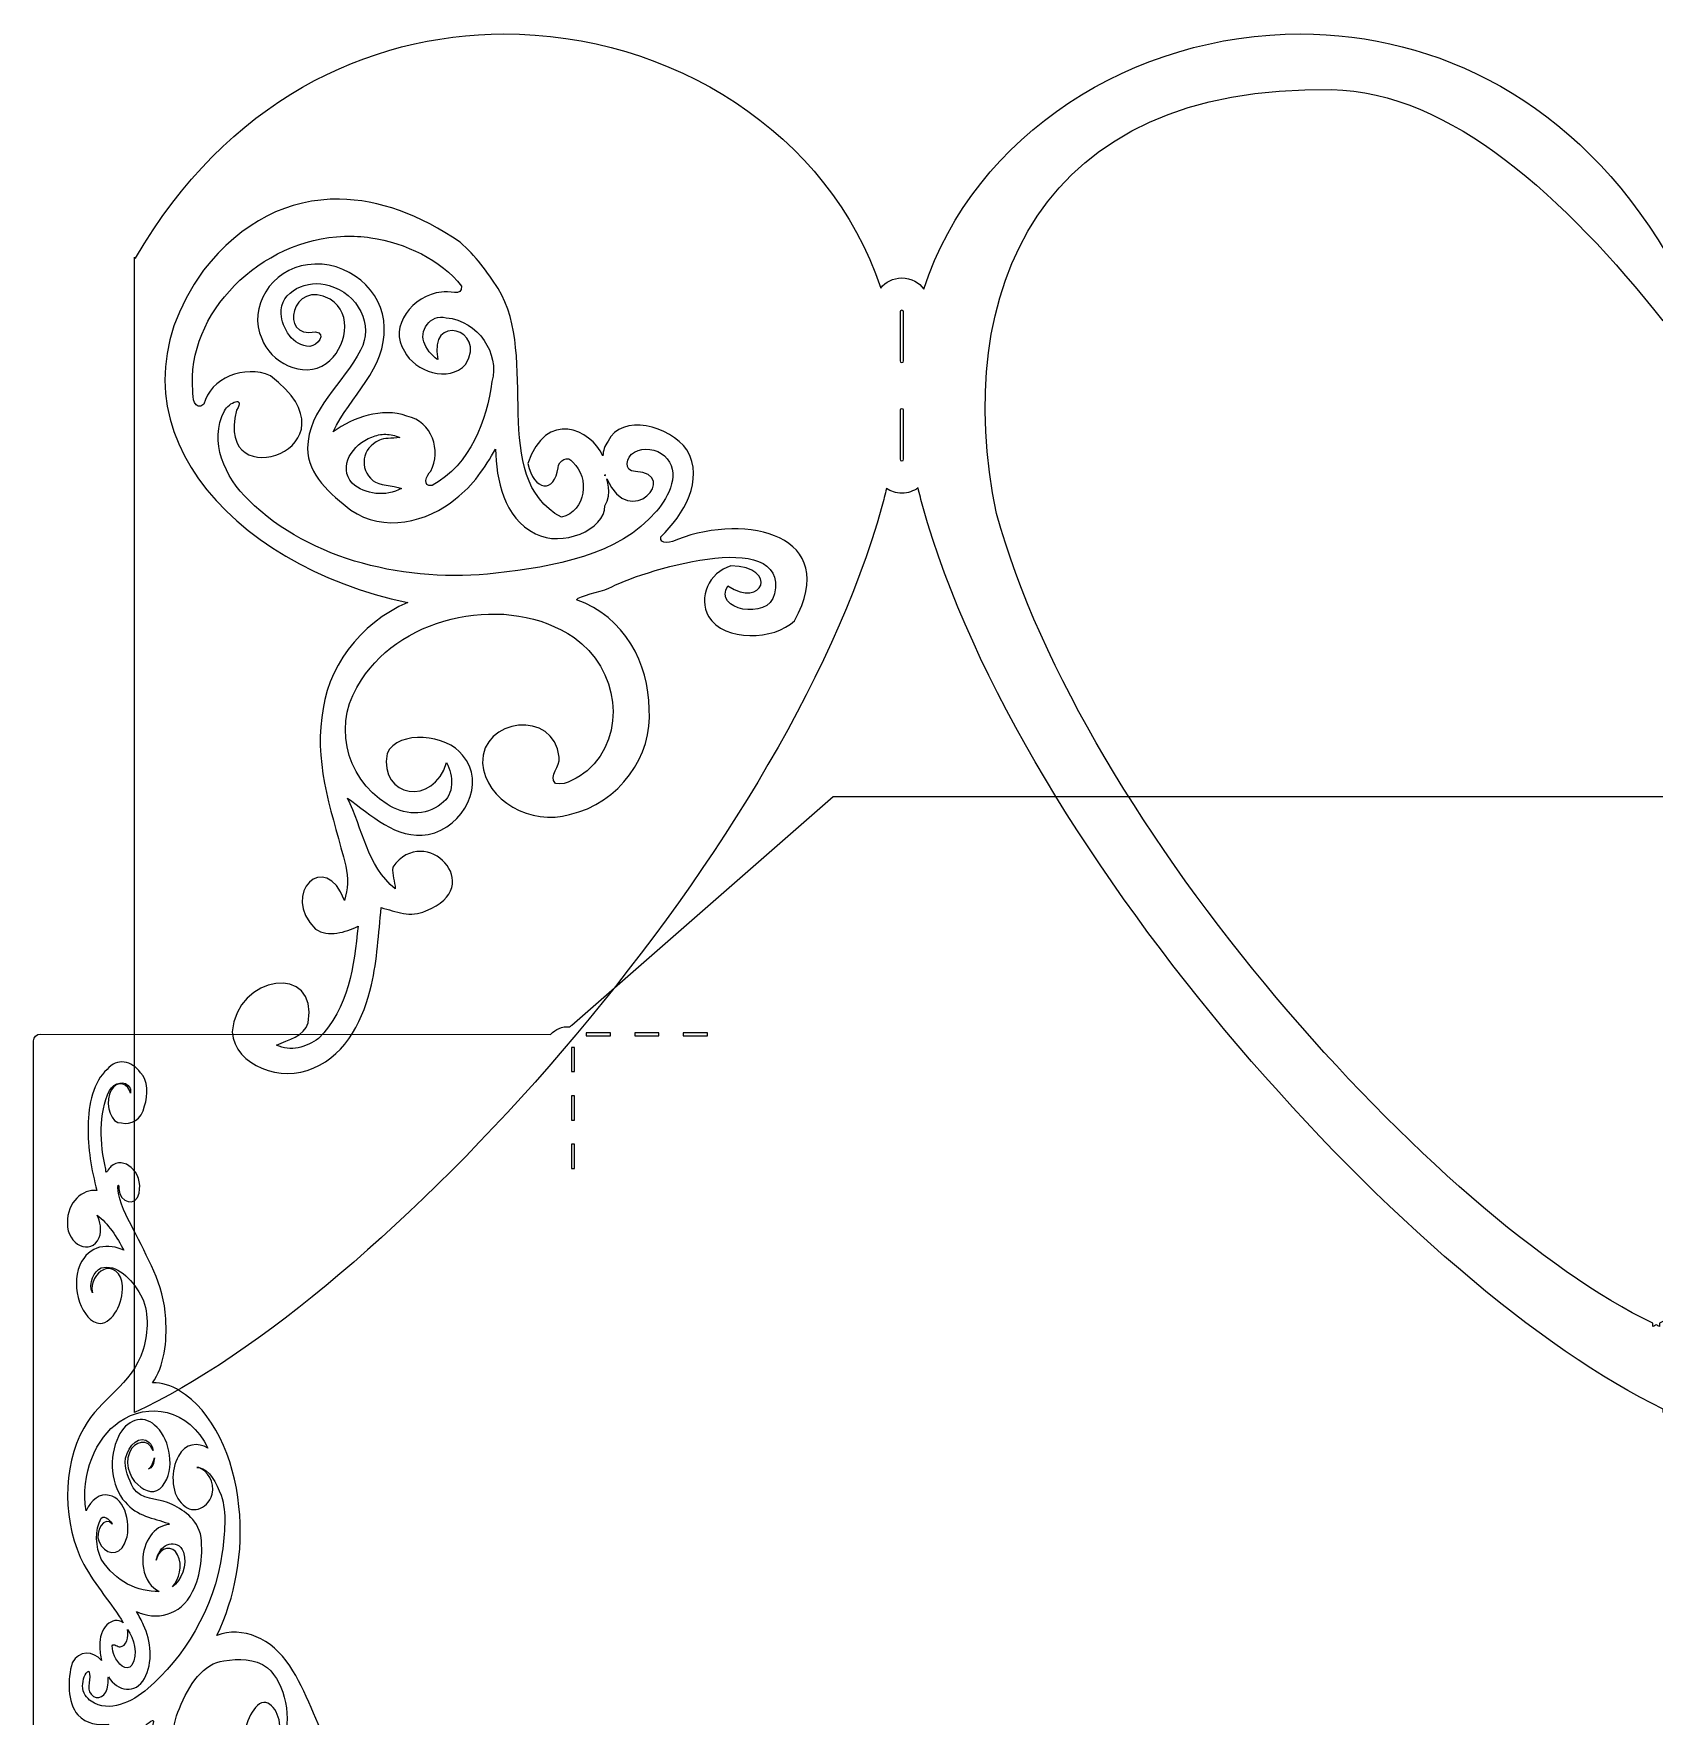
# Model space of a CAD drawing. Header units: centimetres. Extents: x -13.8 to 13.8, y -12 to 12.
# Drawn here: x -13.76 to 0, y -2.27 to 12.02 of the extents above; entities that cross this region are included whole.
import ezdxf

# ---------------------------------------------------------------- set-up
doc = ezdxf.new("R2010")
doc.units = ezdxf.units.CM
doc.header["$MEASUREMENT"] = 0
doc.layers.add('Layer 1', color=7, linetype='Continuous')

msp = doc.modelspace()

# ---------------------------------------------------------------- linework, layer by layer
at = {"layer": 'Layer 1', "color": 16, "lineweight": 13}
for points, knots in [([(-9.76997, 12.01751), (-10.92865, 12.01561), (-12.12924, 11.44719), (-12.89951, 10.11233), (-12.89951, 10.11233), (-12.90267, 10.11545), (-12.90584, 10.11863), (-12.90902, 10.12176), (-12.90902, 10.12176), (-12.90902, 10.12176), (-12.90902, 0.30866), (-12.90902, 0.30866), (-12.90902, 0.30866), (-10.84565, 1.25169), (-7.39771, 4.9915), (-6.56041, 8.0048), (-6.56041, 8.0048), (-6.54607, 8.05552), (-6.53356, 8.10628), (-6.52159, 8.15637), (-6.52159, 8.15637), (-6.48541, 8.13193), (-6.43986, 8.11721), (-6.39086, 8.11721), (-6.39086, 8.11721), (-6.33803, 8.11721), (-6.29048, 8.13418), (-6.253, 8.16217), (-6.253, 8.16217), (-6.24065, 8.11015), (-6.22749, 8.05749), (-6.21259, 8.0048), (-6.21259, 8.0048), (-5.38363, 5.0215), (-1.99552, 1.32683), (0.07422, 0.33838), (0.07422, 0.33838), (0.07422, 0.33838), (0.07422, 0.30865), (0.07422, 0.30865), (0.07422, 0.30865), (0.08433, 0.31328), (0.09494, 0.3184), (0.10512, 0.32315), (0.10512, 0.32315), (0.11551, 0.3183), (0.12649, 0.31336), (0.13681, 0.30865), (0.13681, 0.30865), (0.13681, 0.30865), (0.13681, 0.33838), (0.13681, 0.33838), (0.13681, 0.33838), (2.20655, 1.32682), (5.59466, 5.0215), (6.42362, 8.0048), (6.42362, 8.0048), (6.43886, 8.05872), (6.45225, 8.11259), (6.46482, 8.1658), (6.46482, 8.1658), (6.50293, 8.13559), (6.55311, 8.11721), (6.60823, 8.11721), (6.60823, 8.11721), (6.66064, 8.11721), (6.70794, 8.13385), (6.74529, 8.16145), (6.74529, 8.16145), (6.75759, 8.10971), (6.77009, 8.05722), (6.7849, 8.0048), (6.7849, 8.0048), (7.6222, 4.99149), (11.07093, 1.25168), (13.1343, 0.30865), (13.1343, 0.30865), (13.1343, 0.30865), (13.1343, 10.12175), (13.1343, 10.12175), (13.1343, 10.12175), (13.13113, 10.11863), (13.12794, 10.11544), (13.12479, 10.11232), (13.12479, 10.11232), (12.35452, 11.44718), (11.15393, 12.0156), (9.99525, 12.0175), (9.99525, 12.0175), (8.57896, 12.01982), (7.22497, 11.17594), (6.79282, 9.85124), (6.79282, 9.85124), (6.75495, 9.90709), (6.68676, 9.94479), (6.60822, 9.94479), (6.60822, 9.94479), (6.52626, 9.94479), (6.45556, 9.90392), (6.41886, 9.84398), (6.41886, 9.84398), (5.98931, 11.1729), (4.63216, 12.01982), (3.21326, 12.0175), (3.21326, 12.0175), (2.06505, 12.01562), (0.87608, 11.45695), (0.10511, 10.14785), (0.10511, 10.14785), (-0.66587, 11.45673), (-1.85412, 12.01562), (-3.00225, 12.0175), (-3.00225, 12.0175), (-4.41902, 12.01982), (-5.77301, 11.17527), (-6.20468, 9.84979), (-6.20468, 9.84979), (-6.2423, 9.90659), (-6.31152, 9.94479), (-6.39087, 9.94479), (-6.39087, 9.94479), (-6.46575, 9.94479), (-6.53193, 9.91075), (-6.57072, 9.85921), (-6.57072, 9.85921), (-7.00577, 11.17921), (-8.35661, 12.01981), (-9.76998, 12.0175), (-9.76998, 12.0175), (-9.76998, 12.0175), (-9.76997, 12.01751), (-9.76997, 12.01751)], [0, 0, 0, 0, 0.02941176, 0.02941176, 0.02941176, 0.02941176, 0.05882353, 0.05882353, 0.05882353, 0.05882353, 0.08823529, 0.08823529, 0.08823529, 0.08823529, 0.11764706, 0.11764706, 0.11764706, 0.11764706, 0.14705882, 0.14705882, 0.14705882, 0.14705882, 0.17647059, 0.17647059, 0.17647059, 0.17647059, 0.20588235, 0.20588235, 0.20588235, 0.20588235, 0.23529412, 0.23529412, 0.23529412, 0.23529412, 0.26470588, 0.26470588, 0.26470588, 0.26470588, 0.29411765, 0.29411765, 0.29411765, 0.29411765, 0.32352941, 0.32352941, 0.32352941, 0.32352941, 0.35294118, 0.35294118, 0.35294118, 0.35294118, 0.38235294, 0.38235294, 0.38235294, 0.38235294, 0.41176471, 0.41176471, 0.41176471, 0.41176471, 0.44117647, 0.44117647, 0.44117647, 0.44117647, 0.47058824, 0.47058824, 0.47058824, 0.47058824, 0.5, 0.5, 0.5, 0.5, 0.52941176, 0.52941176, 0.52941176, 0.52941176, 0.55882353, 0.55882353, 0.55882353, 0.55882353, 0.58823529, 0.58823529, 0.58823529, 0.58823529, 0.61764706, 0.61764706, 0.61764706, 0.61764706, 0.64705882, 0.64705882, 0.64705882, 0.64705882, 0.67647059, 0.67647059, 0.67647059, 0.67647059, 0.70588235, 0.70588235, 0.70588235, 0.70588235, 0.73529412, 0.73529412, 0.73529412, 0.73529412, 0.76470588, 0.76470588, 0.76470588, 0.76470588, 0.79411765, 0.79411765, 0.79411765, 0.79411765, 0.82352941, 0.82352941, 0.82352941, 0.82352941, 0.85294118, 0.85294118, 0.85294118, 0.85294118, 0.88235294, 0.88235294, 0.88235294, 0.88235294, 0.91176471, 0.91176471, 0.91176471, 0.91176471, 0.94117647, 0.94117647, 0.94117647, 0.94117647, 1, 1, 1, 1]), ([(-11.16678, 10.61418), (-10.83352, 10.60966), (-10.48447, 10.48404), (-10.14314, 10.24794), (-10.14314, 10.24794), (-10.01051, 10.13502), (-9.9114, 9.99671), (-9.82068, 9.85559), (-9.82068, 9.85559), (-9.45714, 9.27185), (-9.90643, 8.24819), (-9.28192, 7.91197), (-9.28192, 7.91197), (-9.06976, 7.96857), (-9.04173, 8.24758), (-9.18447, 8.37902), (-9.18447, 8.37902), (-9.22426, 8.44456), (-9.30642, 8.39136), (-9.31124, 8.33333), (-9.31124, 8.33333), (-9.33776, 8.11725), (-9.51749, 8.12857), (-9.56715, 8.36959), (-9.56715, 8.36959), (-9.41274, 8.82903), (-9.03191, 8.66191), (-8.93015, 8.43486), (-8.93015, 8.43486), (-8.9278, 8.47538), (-8.91635, 8.51804), (-8.88657, 8.55742), (-8.88657, 8.55742), (-8.77596, 8.7976), (-8.35642, 8.68899), (-8.21709, 8.48417), (-8.21709, 8.48417), (-8.06548, 8.22864), (-8.24386, 7.936), (-8.43735, 7.74516), (-8.43735, 7.74516), (-8.45608, 7.67535), (-8.33972, 7.69612), (-8.29553, 7.72485), (-8.29553, 7.72485), (-7.70807, 7.947), (-6.90289, 7.76416), (-7.30279, 7.03225), (-7.30279, 7.03225), (-7.47432, 6.86706), (-7.89999, 6.85194), (-8.03249, 7.07069), (-8.03249, 7.07069), (-8.12151, 7.22981), (-8.03065, 7.44217), (-7.84393, 7.4993), (-7.84393, 7.4993), (-7.42676, 7.49273), (-7.57432, 7.12606), (-7.8677, 7.33032), (-7.8677, 7.33032), (-8.00734, 7.12913), (-7.52094, 7.02866), (-7.47156, 7.26142), (-7.47156, 7.26142), (-7.35011, 7.85212), (-8.6454, 7.44416), (-8.87867, 7.30929), (-8.87867, 7.30929), (-8.96116, 7.27566), (-9.12813, 7.24665), (-9.15518, 7.21066), (-9.15518, 7.21066), (-8.74593, 7.07304), (-8.53693, 6.66445), (-8.53799, 6.28527), (-8.53799, 6.28527), (-8.50097, 5.89134), (-8.79179, 5.48152), (-9.21302, 5.38816), (-9.21302, 5.38816), (-9.53692, 5.28789), (-9.92708, 5.50784), (-9.95302, 5.82402), (-9.95302, 5.82402), (-9.96354, 6.20775), (-9.33979, 6.28339), (-9.30176, 5.87406), (-9.30176, 5.87406), (-9.28709, 5.79642), (-9.39759, 5.71628), (-9.33266, 5.65069), (-9.33266, 5.65069), (-9.23441, 5.63218), (-9.13925, 5.70639), (-9.06407, 5.75875), (-9.06407, 5.75875), (-8.71479, 6.06224), (-8.80146, 6.63203), (-9.1742, 6.89011), (-9.1742, 6.89011), (-9.73578, 7.27294), (-10.63141, 7.08446), (-10.97903, 6.5304), (-10.97903, 6.5304), (-11.22353, 6.20019), (-11.13488, 5.69735), (-10.76115, 5.47664), (-10.76115, 5.47664), (-10.62899, 5.38284), (-10.43306, 5.3701), (-10.304, 5.47809), (-10.304, 5.47809), (-10.18332, 5.56099), (-10.20281, 5.71616), (-10.25726, 5.82838), (-10.25726, 5.82838), (-10.36668, 5.4566), (-10.8305, 5.52428), (-10.76274, 5.9067), (-10.76274, 5.9067), (-10.67014, 6.1119), (-10.25002, 6.06469), (-10.12257, 5.89292), (-10.12257, 5.89292), (-9.91394, 5.6546), (-10.11112, 5.28024), (-10.41413, 5.21773), (-10.41413, 5.21773), (-10.68714, 5.17062), (-10.90232, 5.3884), (-11.09946, 5.52668), (-11.09946, 5.52668), (-10.96951, 5.26658), (-10.93571, 4.95548), (-10.69302, 4.75576), (-10.69302, 4.75576), (-10.69644, 4.81737), (-10.72298, 4.8775), (-10.7152, 4.93924), (-10.7152, 4.93924), (-10.44127, 5.32996), (-9.89854, 4.77329), (-10.43473, 4.56865), (-10.43473, 4.56865), (-10.5599, 4.5087), (-10.69046, 4.5635), (-10.81265, 4.59693), (-10.81265, 4.59693), (-10.83581, 4.37571), (-10.84669, 4.15582), (-10.89505, 3.93987), (-10.89505, 3.93987), (-10.96036, 3.66606), (-11.09455, 3.35622), (-11.39102, 3.23204), (-11.39102, 3.23204), (-11.65625, 3.1129), (-12.0555, 3.24919), (-12.07873, 3.54171), (-12.07873, 3.54171), (-12.04469, 4.0225), (-11.34034, 4.12929), (-11.43301, 3.61931), (-11.43301, 3.61931), (-11.46751, 3.50381), (-11.60072, 3.47418), (-11.70318, 3.4293), (-11.70318, 3.4293), (-11.58516, 3.36871), (-11.44455, 3.41261), (-11.34665, 3.48442), (-11.34665, 3.48442), (-11.08811, 3.74068), (-11.04155, 4.10604), (-11.00993, 4.43882), (-11.00993, 4.43882), (-11.1172, 4.38613), (-11.26066, 4.34423), (-11.36963, 4.41344), (-11.36963, 4.41344), (-11.67978, 4.7171), (-11.28287, 5.09413), (-11.1256, 4.65712), (-11.1256, 4.65712), (-11.09696, 4.75329), (-11.09099, 4.85225), (-11.11372, 4.95011), (-11.11372, 4.95011), (-11.21762, 5.3626), (-11.37922, 5.78146), (-11.31655, 6.21201), (-11.31655, 6.21201), (-11.28072, 6.62638), (-10.99874, 7.01073), (-10.58685, 7.1889), (-10.58685, 7.1889), (-12.09338, 7.4967), (-13.23996, 8.73908), (-12.32193, 10.01079), (-12.32193, 10.01079), (-11.99769, 10.42576), (-11.59525, 10.61999), (-11.16678, 10.61418)], [0, 0, 0, 0, 0.01923077, 0.01923077, 0.01923077, 0.01923077, 0.03846154, 0.03846154, 0.03846154, 0.03846154, 0.05769231, 0.05769231, 0.05769231, 0.05769231, 0.07692308, 0.07692308, 0.07692308, 0.07692308, 0.09615385, 0.09615385, 0.09615385, 0.09615385, 0.11538462, 0.11538462, 0.11538462, 0.11538462, 0.13461538, 0.13461538, 0.13461538, 0.13461538, 0.15384615, 0.15384615, 0.15384615, 0.15384615, 0.17307692, 0.17307692, 0.17307692, 0.17307692, 0.19230769, 0.19230769, 0.19230769, 0.19230769, 0.21153846, 0.21153846, 0.21153846, 0.21153846, 0.23076923, 0.23076923, 0.23076923, 0.23076923, 0.25, 0.25, 0.25, 0.25, 0.26923077, 0.26923077, 0.26923077, 0.26923077, 0.28846154, 0.28846154, 0.28846154, 0.28846154, 0.30769231, 0.30769231, 0.30769231, 0.30769231, 0.32692308, 0.32692308, 0.32692308, 0.32692308, 0.34615385, 0.34615385, 0.34615385, 0.34615385, 0.36538462, 0.36538462, 0.36538462, 0.36538462, 0.38461538, 0.38461538, 0.38461538, 0.38461538, 0.40384615, 0.40384615, 0.40384615, 0.40384615, 0.42307692, 0.42307692, 0.42307692, 0.42307692, 0.44230769, 0.44230769, 0.44230769, 0.44230769, 0.46153846, 0.46153846, 0.46153846, 0.46153846, 0.48076923, 0.48076923, 0.48076923, 0.48076923, 0.5, 0.5, 0.5, 0.5, 0.51923077, 0.51923077, 0.51923077, 0.51923077, 0.53846154, 0.53846154, 0.53846154, 0.53846154, 0.55769231, 0.55769231, 0.55769231, 0.55769231, 0.57692308, 0.57692308, 0.57692308, 0.57692308, 0.59615385, 0.59615385, 0.59615385, 0.59615385, 0.61538462, 0.61538462, 0.61538462, 0.61538462, 0.63461538, 0.63461538, 0.63461538, 0.63461538, 0.65384615, 0.65384615, 0.65384615, 0.65384615, 0.67307692, 0.67307692, 0.67307692, 0.67307692, 0.69230769, 0.69230769, 0.69230769, 0.69230769, 0.71153846, 0.71153846, 0.71153846, 0.71153846, 0.73076923, 0.73076923, 0.73076923, 0.73076923, 0.75, 0.75, 0.75, 0.75, 0.76923077, 0.76923077, 0.76923077, 0.76923077, 0.78846154, 0.78846154, 0.78846154, 0.78846154, 0.80769231, 0.80769231, 0.80769231, 0.80769231, 0.82692308, 0.82692308, 0.82692308, 0.82692308, 0.84615385, 0.84615385, 0.84615385, 0.84615385, 0.86538462, 0.86538462, 0.86538462, 0.86538462, 0.88461538, 0.88461538, 0.88461538, 0.88461538, 0.90384615, 0.90384615, 0.90384615, 0.90384615, 0.92307692, 0.92307692, 0.92307692, 0.92307692, 0.94230769, 0.94230769, 0.94230769, 0.94230769, 0.96153846, 0.96153846, 0.96153846, 0.96153846, 1, 1, 1, 1]), ([(-11.12479, 10.29943), (-11.83658, 10.27664), (-12.47333, 9.6436), (-12.41226, 8.98386), (-12.41226, 8.98386), (-12.4179, 8.93453), (-12.39796, 8.81026), (-12.31877, 8.87217), (-12.31877, 8.87217), (-12.26847, 9.09033), (-11.97093, 9.21374), (-11.75387, 9.11367), (-11.75387, 9.11367), (-10.94406, 8.50208), (-12.24486, 8.0629), (-12.04068, 8.82213), (-12.04068, 8.82213), (-11.96539, 8.94763), (-12.10876, 8.88848), (-12.14289, 8.8156), (-12.14289, 8.8156), (-12.28255, 8.55849), (-12.13874, 8.25211), (-11.93848, 8.05701), (-11.93848, 8.05701), (-11.40943, 7.53634), (-10.58928, 7.35572), (-9.83891, 7.43621), (-9.83891, 7.43621), (-9.35049, 7.49399), (-8.79923, 7.58462), (-8.47538, 7.96273), (-8.47538, 7.96273), (-8.3689, 8.08995), (-8.2613, 8.29829), (-8.40724, 8.43486), (-8.40724, 8.43486), (-8.47407, 8.49087), (-8.58347, 8.51355), (-8.66157, 8.46387), (-8.66157, 8.46387), (-8.73319, 8.43096), (-8.76153, 8.29842), (-8.65285, 8.30069), (-8.65285, 8.30069), (-8.26945, 8.28473), (-8.69821, 7.78355), (-8.89767, 8.23905), (-8.89767, 8.23905), (-8.9034, 8.25617), (-8.84451, 8.11043), (-8.91352, 8.00988), (-8.91352, 8.00988), (-8.91018, 7.80411), (-9.282, 7.65479), (-9.5014, 7.77273), (-9.5014, 7.77273), (-9.7783, 7.90986), (-9.83193, 8.22965), (-9.84288, 8.49143), (-9.84288, 8.49143), (-9.93177, 8.33543), (-10.0314, 8.18202), (-10.18119, 8.06862), (-10.18119, 8.06862), (-10.41677, 7.87167), (-10.79844, 7.77858), (-11.07014, 7.97361), (-11.07014, 7.97361), (-11.24335, 8.10618), (-11.43812, 8.276), (-11.43855, 8.49795), (-11.43855, 8.49795), (-11.43432, 8.82705), (-11.13312, 9.05254), (-10.98853, 9.33197), (-10.98853, 9.33197), (-10.87299, 9.54112), (-11.00946, 9.81577), (-11.25553, 9.87952), (-11.25553, 9.87952), (-11.43153, 9.94136), (-11.67904, 9.82931), (-11.66197, 9.64092), (-11.66197, 9.64092), (-11.65693, 9.52112), (-11.56406, 9.36333), (-11.41953, 9.36316), (-11.41953, 9.36316), (-11.35528, 9.37169), (-11.27099, 9.47121), (-11.37199, 9.48862), (-11.37199, 9.48862), (-11.69138, 9.41765), (-11.56938, 9.94607), (-11.24681, 9.76566), (-11.24681, 9.76566), (-11.04593, 9.64049), (-11.11037, 9.34354), (-11.27929, 9.21811), (-11.27929, 9.21811), (-11.47667, 9.07879), (-11.7605, 9.23427), (-11.82597, 9.42988), (-11.82597, 9.42988), (-11.95162, 9.69126), (-11.74452, 10.02116), (-11.43775, 10.05648), (-11.43775, 10.05648), (-11.10586, 10.10791), (-10.78234, 9.83079), (-10.78887, 9.52706), (-10.78887, 9.52706), (-10.7677, 9.18034), (-11.07927, 8.93545), (-11.21988, 8.63865), (-11.21988, 8.63865), (-11.045, 8.76235), (-10.81254, 8.84623), (-10.59397, 8.77209), (-10.59397, 8.77209), (-10.37993, 8.72532), (-10.29918, 8.4759), (-10.39273, 8.30504), (-10.39273, 8.30504), (-10.42706, 8.26852), (-10.46901, 8.17072), (-10.37926, 8.18103), (-10.37926, 8.18103), (-10.05351, 8.36476), (-9.91595, 8.73294), (-9.8722, 9.06581), (-9.8722, 9.06581), (-9.80731, 9.30044), (-9.98703, 9.5818), (-10.26042, 9.60683), (-10.26042, 9.60683), (-10.40004, 9.64406), (-10.49575, 9.49005), (-10.44344, 9.38201), (-10.44344, 9.38201), (-10.4258, 9.33081), (-10.34811, 9.25298), (-10.33173, 9.25219), (-10.33173, 9.25219), (-10.41853, 9.64848), (-9.90924, 9.51159), (-10.09484, 9.2123), (-10.09484, 9.2123), (-10.23909, 9.04617), (-10.53024, 9.15272), (-10.61537, 9.32181), (-10.61537, 9.32181), (-10.75509, 9.53451), (-10.54573, 9.79779), (-10.30004, 9.82512), (-10.30004, 9.82512), (-10.24578, 9.84146), (-10.12082, 9.78108), (-10.13049, 9.87444), (-10.13049, 9.87444), (-10.30636, 10.10455), (-10.60606, 10.23932), (-10.90218, 10.28637), (-10.90218, 10.28637), (-10.97673, 10.29772), (-11.05118, 10.30178), (-11.12481, 10.29942), (-11.12481, 10.29942), (-11.12481, 10.29942), (-11.12479, 10.29943), (-11.12479, 10.29943)], [0, 0, 0, 0, 0.02272727, 0.02272727, 0.02272727, 0.02272727, 0.04545455, 0.04545455, 0.04545455, 0.04545455, 0.06818182, 0.06818182, 0.06818182, 0.06818182, 0.09090909, 0.09090909, 0.09090909, 0.09090909, 0.11363636, 0.11363636, 0.11363636, 0.11363636, 0.13636364, 0.13636364, 0.13636364, 0.13636364, 0.15909091, 0.15909091, 0.15909091, 0.15909091, 0.18181818, 0.18181818, 0.18181818, 0.18181818, 0.20454545, 0.20454545, 0.20454545, 0.20454545, 0.22727273, 0.22727273, 0.22727273, 0.22727273, 0.25, 0.25, 0.25, 0.25, 0.27272727, 0.27272727, 0.27272727, 0.27272727, 0.29545455, 0.29545455, 0.29545455, 0.29545455, 0.31818182, 0.31818182, 0.31818182, 0.31818182, 0.34090909, 0.34090909, 0.34090909, 0.34090909, 0.36363636, 0.36363636, 0.36363636, 0.36363636, 0.38636364, 0.38636364, 0.38636364, 0.38636364, 0.40909091, 0.40909091, 0.40909091, 0.40909091, 0.43181818, 0.43181818, 0.43181818, 0.43181818, 0.45454545, 0.45454545, 0.45454545, 0.45454545, 0.47727273, 0.47727273, 0.47727273, 0.47727273, 0.5, 0.5, 0.5, 0.5, 0.52272727, 0.52272727, 0.52272727, 0.52272727, 0.54545455, 0.54545455, 0.54545455, 0.54545455, 0.56818182, 0.56818182, 0.56818182, 0.56818182, 0.59090909, 0.59090909, 0.59090909, 0.59090909, 0.61363636, 0.61363636, 0.61363636, 0.61363636, 0.63636364, 0.63636364, 0.63636364, 0.63636364, 0.65909091, 0.65909091, 0.65909091, 0.65909091, 0.68181818, 0.68181818, 0.68181818, 0.68181818, 0.70454545, 0.70454545, 0.70454545, 0.70454545, 0.72727273, 0.72727273, 0.72727273, 0.72727273, 0.75, 0.75, 0.75, 0.75, 0.77272727, 0.77272727, 0.77272727, 0.77272727, 0.79545455, 0.79545455, 0.79545455, 0.79545455, 0.81818182, 0.81818182, 0.81818182, 0.81818182, 0.84090909, 0.84090909, 0.84090909, 0.84090909, 0.86363636, 0.86363636, 0.86363636, 0.86363636, 0.88636364, 0.88636364, 0.88636364, 0.88636364, 0.90909091, 0.90909091, 0.90909091, 0.90909091, 0.93181818, 0.93181818, 0.93181818, 0.93181818, 0.95454545, 0.95454545, 0.95454545, 0.95454545, 1, 1, 1, 1]), ([(-6.39086, 9.66993), (-6.3823, 9.66993), (-6.37581, 9.66382), (-6.37581, 9.65615), (-6.37581, 9.65615), (-6.37581, 9.65615), (-6.37581, 9.24059), (-6.37581, 9.24059), (-6.37581, 9.24059), (-6.37581, 9.23292), (-6.38231, 9.22681), (-6.39086, 9.22681), (-6.39086, 9.22681), (-6.39942, 9.22681), (-6.40671, 9.23292), (-6.40671, 9.24059), (-6.40671, 9.24059), (-6.40671, 9.24059), (-6.40671, 9.65615), (-6.40671, 9.65615), (-6.40671, 9.65615), (-6.40671, 9.66382), (-6.39942, 9.66993), (-6.39086, 9.66993)], [0, 0, 0, 0, 0.14285714, 0.14285714, 0.14285714, 0.14285714, 0.28571429, 0.28571429, 0.28571429, 0.28571429, 0.42857143, 0.42857143, 0.42857143, 0.42857143, 0.57142857, 0.57142857, 0.57142857, 0.57142857, 0.71428571, 0.71428571, 0.71428571, 0.71428571, 1, 1, 1, 1]), ([(-6.39086, 8.83447), (-6.3823, 8.83447), (-6.37581, 8.82836), (-6.37581, 8.82069), (-6.37581, 8.82069), (-6.37581, 8.82069), (-6.37581, 8.40513), (-6.37581, 8.40513), (-6.37581, 8.40513), (-6.37581, 8.39746), (-6.38231, 8.39135), (-6.39086, 8.39135), (-6.39086, 8.39135), (-6.39942, 8.39135), (-6.40671, 8.39746), (-6.40671, 8.40513), (-6.40671, 8.40513), (-6.40671, 8.40513), (-6.40671, 8.82069), (-6.40671, 8.82069), (-6.40671, 8.82069), (-6.40671, 8.82836), (-6.39942, 8.83447), (-6.39086, 8.83447)], [0, 0, 0, 0, 0.14285714, 0.14285714, 0.14285714, 0.14285714, 0.28571429, 0.28571429, 0.28571429, 0.28571429, 0.42857143, 0.42857143, 0.42857143, 0.42857143, 0.57142857, 0.57142857, 0.57142857, 0.57142857, 0.71428571, 0.71428571, 0.71428571, 0.71428571, 1, 1, 1, 1]), ([(-10.77459, 8.6169), (-10.8152, 8.61747), (-10.8557, 8.60957), (-10.89343, 8.59224), (-10.89343, 8.59224), (-11.05385, 8.53769), (-11.18523, 8.33785), (-11.05823, 8.20062), (-11.05823, 8.20062), (-10.94893, 8.10408), (-10.77576, 8.08452), (-10.63911, 8.15711), (-10.63911, 8.15711), (-10.71459, 8.1852), (-10.8327, 8.18057), (-10.88234, 8.22311), (-10.88234, 8.22311), (-11.00315, 8.32662), (-10.97725, 8.4989), (-10.82846, 8.56759), (-10.82846, 8.56759), (-10.7874, 8.58655), (-10.72455, 8.58007), (-10.65574, 8.59007), (-10.65574, 8.59007), (-10.69344, 8.60752), (-10.73397, 8.61633), (-10.77458, 8.6169), (-10.77458, 8.6169), (-10.77458, 8.6169), (-10.77459, 8.6169), (-10.77459, 8.6169)], [0, 0, 0, 0, 0.11111111, 0.11111111, 0.11111111, 0.11111111, 0.22222222, 0.22222222, 0.22222222, 0.22222222, 0.33333333, 0.33333333, 0.33333333, 0.33333333, 0.44444444, 0.44444444, 0.44444444, 0.44444444, 0.55555556, 0.55555556, 0.55555556, 0.55555556, 0.66666667, 0.66666667, 0.66666667, 0.66666667, 0.77777778, 0.77777778, 0.77777778, 0.77777778, 1, 1, 1, 1]), ([(-8.91113, 8.27459), (-8.91196, 8.27119), (-8.9125, 8.2678), (-8.91351, 8.26444), (-8.91351, 8.26444), (-8.91159, 8.26629), (-8.91109, 8.26985), (-8.91113, 8.27459)], [0, 0, 0, 0, 0.33333333, 0.33333333, 0.33333333, 0.33333333, 1, 1, 1, 1])]:
    msp.add_open_spline(points, degree=3, knots=knots, dxfattribs=at)
at = {"layer": 'Layer 1', "color": 254, "lineweight": 13}
msp.add_open_spline([(-2.73996, 11.54425), (-5.22627, 11.59356), (-5.97467, 9.82941), (-5.58689, 7.94419), (-5.58689, 7.94419), (-4.85177, 5.26767), (-1.84721, 1.95294), (-0.01177, 1.06614), (-0.01177, 1.06614), (-0.01177, 1.06614), (-0.01177, 1.03946), (-0.01177, 1.03946), (-0.01177, 1.03946), (-0.0028, 1.04361), (0.0066, 1.04821), (0.01563, 1.05247), (0.01563, 1.05247), (0.02485, 1.04811), (0.03458, 1.04369), (0.04373, 1.03946), (0.04373, 1.03946), (0.04373, 1.03946), (0.04373, 1.06614), (0.04373, 1.06614), (0.04373, 1.06614), (1.87917, 1.95294), (4.88373, 5.26767), (5.61885, 7.94419), (5.61885, 7.94419), (6.22776, 9.89142), (5.1073, 11.65637), (2.77192, 11.54425), (2.77192, 11.54425), (1.7875, 11.51721), (1.02247, 10.55555), (0.0713, 9.58168), (0.0713, 9.58168), (-0.74966, 10.6187), (-1.734, 11.53037), (-2.73996, 11.54425)], degree=3, knots=[0, 0, 0, 0, 0.09090909, 0.09090909, 0.09090909, 0.09090909, 0.18181818, 0.18181818, 0.18181818, 0.18181818, 0.27272727, 0.27272727, 0.27272727, 0.27272727, 0.36363636, 0.36363636, 0.36363636, 0.36363636, 0.45454545, 0.45454545, 0.45454545, 0.45454545, 0.54545455, 0.54545455, 0.54545455, 0.54545455, 0.63636364, 0.63636364, 0.63636364, 0.63636364, 0.72727273, 0.72727273, 0.72727273, 0.72727273, 0.81818182, 0.81818182, 0.81818182, 0.81818182, 1, 1, 1, 1], dxfattribs=at)
at = {"layer": 'Layer 1', "color": 49, "lineweight": 9}
for points, knots in [([(-13.7646, -9.9987), (-13.7646, -10.03084), (-13.73886, -10.05657), (-13.70672, -10.05657), (-13.70672, -10.05657), (-13.70672, -10.05657), (-9.34358, -10.02019), (-9.34358, -10.02019), (-9.34358, -10.02019), (-9.32551, -10.07418), (-9.27149, -10.05627), (-9.22535, -10.05409), (-9.22535, -10.05409), (-9.2143, -10.06001), (-9.20374, -10.06699), (-9.19393, -10.07559), (-9.19393, -10.07559), (-9.19393, -10.07559), (-6.97391, -12.01862), (-6.97391, -12.01862), (-6.97391, -12.01862), (-6.97391, -12.01862), (1.96735, -12.01862), (1.96735, -12.01862), (1.96735, -12.01862), (1.96735, -12.01862), (2.9091, -10.17563), (2.9091, -10.17563), (2.9091, -10.17563), (2.9091, -10.17563), (3.04553, -10.05492), (3.04553, -10.05492), (3.04553, -10.05492), (3.04553, -10.05492), (13.62225, -10.05492), (13.62225, -10.05492), (13.62225, -10.05492), (13.70112, -10.05492), (13.76445, -9.99077), (13.76446, -9.91188), (13.76446, -9.91188), (13.76446, -9.91188), (13.76446, 3.50497), (13.76446, 3.50497), (13.76446, 3.50497), (13.76446, 3.58384), (13.70111, 3.64801), (13.62225, 3.64801), (13.62225, 3.64801), (13.62225, 3.64801), (3.04553, 3.64801), (3.04553, 3.64801), (3.04553, 3.64801), (3.04553, 3.64801), (2.9091, 3.69845), (2.9091, 3.69845), (2.9091, 3.69845), (2.9091, 3.69845), (1.96735, 5.54144), (1.96735, 5.54144), (1.96735, 5.54144), (1.96735, 5.54144), (-6.97391, 5.54144), (-6.97391, 5.54144), (-6.97391, 5.54144), (-6.97391, 5.54144), (-9.19393, 3.59841), (-9.19393, 3.59841), (-9.19393, 3.59841), (-9.19983, 3.59325), (-9.20574, 3.58855), (-9.21212, 3.58435), (-9.21212, 3.58435), (-9.27691, 3.58929), (-9.33059, 3.56732), (-9.37418, 3.51903), (-9.37418, 3.51903), (-9.37418, 3.51903), (-13.70673, 3.52317), (-13.70673, 3.52317), (-13.70673, 3.52317), (-13.73887, 3.52317), (-13.76461, 3.49743), (-13.76461, 3.46529), (-13.76461, 3.46529), (-13.76461, 3.46529), (-13.76461, -9.99869), (-13.76461, -9.99869), (-13.76461, -9.99869), (-13.76461, -9.99869), (-13.7646, -9.9987), (-13.7646, -9.9987)], [0, 0, 0, 0, 0.04166667, 0.04166667, 0.04166667, 0.04166667, 0.08333333, 0.08333333, 0.08333333, 0.08333333, 0.125, 0.125, 0.125, 0.125, 0.16666667, 0.16666667, 0.16666667, 0.16666667, 0.20833333, 0.20833333, 0.20833333, 0.20833333, 0.25, 0.25, 0.25, 0.25, 0.29166667, 0.29166667, 0.29166667, 0.29166667, 0.33333333, 0.33333333, 0.33333333, 0.33333333, 0.375, 0.375, 0.375, 0.375, 0.41666667, 0.41666667, 0.41666667, 0.41666667, 0.45833333, 0.45833333, 0.45833333, 0.45833333, 0.5, 0.5, 0.5, 0.5, 0.54166667, 0.54166667, 0.54166667, 0.54166667, 0.58333333, 0.58333333, 0.58333333, 0.58333333, 0.625, 0.625, 0.625, 0.625, 0.66666667, 0.66666667, 0.66666667, 0.66666667, 0.70833333, 0.70833333, 0.70833333, 0.70833333, 0.75, 0.75, 0.75, 0.75, 0.79166667, 0.79166667, 0.79166667, 0.79166667, 0.83333333, 0.83333333, 0.83333333, 0.83333333, 0.875, 0.875, 0.875, 0.875, 0.91666667, 0.91666667, 0.91666667, 0.91666667, 1, 1, 1, 1]), ([(-9.07155, 3.5091), (-9.07155, 3.5091), (-9.07155, 3.53473), (-9.07155, 3.53473), (-9.07155, 3.53473), (-9.07155, 3.53473), (-8.86567, 3.53473), (-8.86567, 3.53473), (-8.86567, 3.53473), (-8.86567, 3.53473), (-8.86567, 3.5091), (-8.86567, 3.5091), (-8.86567, 3.5091), (-8.86567, 3.5091), (-9.07155, 3.5091), (-9.07155, 3.5091)], [0, 0, 0, 0, 0.2, 0.2, 0.2, 0.2, 0.4, 0.4, 0.4, 0.4, 0.6, 0.6, 0.6, 0.6, 1, 1, 1, 1]), ([(-8.65979, 3.5091), (-8.65979, 3.5091), (-8.65979, 3.53473), (-8.65979, 3.53473), (-8.65979, 3.53473), (-8.65979, 3.53473), (-8.45474, 3.53473), (-8.45474, 3.53473), (-8.45474, 3.53473), (-8.45474, 3.53473), (-8.45474, 3.5091), (-8.45474, 3.5091), (-8.45474, 3.5091), (-8.45474, 3.5091), (-8.65979, 3.5091), (-8.65979, 3.5091)], [0, 0, 0, 0, 0.2, 0.2, 0.2, 0.2, 0.4, 0.4, 0.4, 0.4, 0.6, 0.6, 0.6, 0.6, 1, 1, 1, 1]), ([(-8.24886, 3.5091), (-8.24886, 3.5091), (-8.24886, 3.53473), (-8.24886, 3.53473), (-8.24886, 3.53473), (-8.24886, 3.53473), (-8.04298, 3.53473), (-8.04298, 3.53473), (-8.04298, 3.53473), (-8.04298, 3.53473), (-8.04298, 3.5091), (-8.04298, 3.5091), (-8.04298, 3.5091), (-8.04298, 3.5091), (-8.24886, 3.5091), (-8.24886, 3.5091)], [0, 0, 0, 0, 0.2, 0.2, 0.2, 0.2, 0.4, 0.4, 0.4, 0.4, 0.6, 0.6, 0.6, 0.6, 1, 1, 1, 1]), ([(-13.47852, 1.91582), (-13.48196, 2.10084), (-13.34659, 2.20791), (-13.22717, 2.19363), (-13.22717, 2.19363), (-13.27455, 2.3687), (-13.30656, 2.55438), (-13.30158, 2.74347), (-13.30158, 2.74347), (-13.30281, 2.92655), (-13.25517, 3.11985), (-13.14118, 3.22303), (-13.14118, 3.22303), (-13.05858, 3.32199), (-12.93062, 3.29901), (-12.85758, 3.19409), (-12.85758, 3.19409), (-12.79068, 3.13289), (-12.79026, 3.00391), (-12.82368, 2.91297), (-12.82368, 2.91297), (-12.84504, 2.79301), (-12.93991, 2.74907), (-13.01881, 2.76828), (-13.01881, 2.76828), (-13.10683, 2.76139), (-13.15578, 2.911), (-13.11968, 3.01302), (-13.11968, 3.01302), (-13.09491, 3.1129), (-12.9866, 3.13479), (-12.94853, 3.03948), (-12.94853, 3.03948), (-12.93843, 2.99605), (-12.93993, 3.04274), (-12.94522, 3.06263), (-12.94522, 3.06263), (-12.98772, 3.14177), (-13.08031, 3.10853), (-13.12133, 3.04361), (-13.12133, 3.04361), (-13.21431, 2.84902), (-13.20149, 2.59084), (-13.15275, 2.37554), (-13.15275, 2.37554), (-13.14843, 2.31156), (-13.12924, 2.38782), (-13.1081, 2.39703), (-13.1081, 2.39703), (-13.00474, 2.49538), (-12.83007, 2.35296), (-12.86915, 2.17213), (-12.86915, 2.17213), (-12.89358, 2.04983), (-13.03584, 2.08948), (-13.04113, 2.20768), (-13.04113, 2.20768), (-13.04141, 2.23994), (-13.04388, 2.25953), (-13.0494, 2.21843), (-13.0494, 2.21843), (-13.04265, 2.08545), (-12.97203, 1.97392), (-12.91959, 1.86703), (-12.91959, 1.86703), (-12.8057, 1.63184), (-12.6564, 1.40225), (-12.6426, 1.10553), (-12.6426, 1.10553), (-12.62983, 0.91146), (-12.65482, 0.70185), (-12.75505, 0.55983), (-12.75505, 0.55983), (-12.67597, 0.56237), (-12.59767, 0.53737), (-12.52519, 0.49368), (-12.52519, 0.49368), (-12.24758, 0.32399), (-12.06017, -0.07088), (-12.02165, -0.48859), (-12.02165, -0.48859), (-11.9781, -0.87217), (-12.05458, -1.26818), (-12.20934, -1.58496), (-12.20934, -1.58496), (-11.98933, -1.50315), (-11.74218, -1.60824), (-11.59005, -1.84375), (-11.59005, -1.84375), (-11.44529, -2.05471), (-11.36915, -2.337), (-11.23369, -2.55647), (-11.23369, -2.55647), (-11.24509, -2.52302), (-11.2479, -2.44565), (-11.21467, -2.41508), (-11.21467, -2.41508), (-11.1383, -2.35306), (-11.0452, -2.44936), (-11.01789, -2.55233), (-11.01789, -2.55233), (-10.98075, -2.6576), (-11.05901, -2.75185), (-11.12538, -2.7764), (-11.12538, -2.7764), (-11.04053, -2.90388), (-10.929, -2.9934), (-10.81284, -3.05421), (-10.81284, -3.05421), (-10.75832, -3.09428), (-10.68716, -3.10104), (-10.64003, -3.03767), (-10.64003, -3.03767), (-10.61309, -3.00831), (-10.65653, -3.04763), (-10.67062, -3.04346), (-10.67062, -3.04346), (-10.77448, -3.06212), (-10.87099, -2.88907), (-10.81531, -2.75573), (-10.81531, -2.75573), (-10.74643, -2.5692), (-10.52114, -2.572), (-10.46143, -2.77061), (-10.46143, -2.77061), (-10.39483, -2.97313), (-10.51624, -3.22065), (-10.66731, -3.24521), (-10.66731, -3.24521), (-10.88513, -3.26835), (-11.07146, -3.06893), (-11.2279, -2.88058), (-11.2279, -2.88058), (-11.24422, -2.8765), (-11.26531, -2.80549), (-11.27586, -2.85081), (-11.27586, -2.85081), (-11.29969, -2.95312), (-11.36957, -3.02864), (-11.44784, -3.02114), (-11.44784, -3.02114), (-11.55287, -3.02677), (-11.65138, -2.86772), (-11.60659, -2.72431), (-11.60659, -2.72431), (-11.60563, -2.70695), (-11.56623, -2.65186), (-11.59171, -2.68132), (-11.59171, -2.68132), (-11.71015, -2.76353), (-11.88168, -2.72148), (-11.9522, -2.55482), (-11.9522, -2.55482), (-12.00833, -2.41452), (-11.93627, -2.23911), (-11.84719, -2.16539), (-11.84719, -2.16539), (-11.7501, -2.11027), (-11.65503, -2.27165), (-11.67604, -2.40186), (-11.67604, -2.40186), (-11.68639, -2.50824), (-11.79358, -2.54983), (-11.84223, -2.46883), (-11.84223, -2.46883), (-11.8572, -2.43449), (-11.85396, -2.45904), (-11.84719, -2.48619), (-11.84719, -2.48619), (-11.81979, -2.59733), (-11.70839, -2.588), (-11.66116, -2.50686), (-11.66116, -2.50686), (-11.55686, -2.29809), (-11.63082, -1.99026), (-11.77774, -1.85863), (-11.77774, -1.85863), (-11.88932, -1.77565), (-12.02497, -1.7823), (-12.14816, -1.80075), (-12.14816, -1.80075), (-12.31814, -1.81682), (-12.44857, -2.005), (-12.52602, -2.20507), (-12.52602, -2.20507), (-12.60205, -2.36828), (-12.60013, -2.58495), (-12.52685, -2.74912), (-12.52685, -2.74912), (-12.4559, -2.93143), (-12.28499, -3.05735), (-12.1432, -2.9583), (-12.1432, -2.9583), (-12.11105, -2.93725), (-12.15398, -2.92276), (-12.16883, -2.91365), (-12.16883, -2.91365), (-12.27545, -2.85276), (-12.29202, -2.62815), (-12.20273, -2.53), (-12.20273, -2.53), (-12.11023, -2.4297), (-11.95951, -2.51346), (-11.9183, -2.65898), (-11.9183, -2.65898), (-11.86753, -2.89068), (-11.9915, -3.13987), (-12.14733, -3.2113), (-12.14733, -3.2113), (-12.34073, -3.29149), (-12.54511, -3.13482), (-12.655, -2.9153), (-12.655, -2.9153), (-12.73754, -2.74375), (-12.80094, -2.52102), (-12.74678, -2.31503), (-12.74678, -2.31503), (-12.74318, -2.27745), (-12.8172, -2.35795), (-12.84104, -2.36381), (-12.84104, -2.36381), (-12.99266, -2.47498), (-13.15235, -2.57788), (-13.28256, -2.73836), (-13.28256, -2.73836), (-13.31636, -2.78121), (-13.33156, -2.84914), (-13.30654, -2.90869), (-13.30654, -2.90869), (-13.29313, -2.97622), (-13.24259, -3.00122), (-13.19657, -2.9831), (-13.19657, -2.9831), (-13.14806, -2.98432), (-13.14572, -2.90545), (-13.15688, -2.85659), (-13.15688, -2.85659), (-13.16025, -2.87551), (-13.17533, -2.93566), (-13.20566, -2.93927), (-13.20566, -2.93927), (-13.2781, -2.9595), (-13.30626, -2.81698), (-13.27098, -2.74745), (-13.27098, -2.74745), (-13.20152, -2.60733), (-13.03285, -2.68126), (-13.0064, -2.83592), (-13.0064, -2.83592), (-12.97278, -3.03938), (-13.12818, -3.21136), (-13.26437, -3.18567), (-13.26437, -3.18567), (-13.40393, -3.16462), (-13.48309, -2.94223), (-13.45206, -2.76151), (-13.45206, -2.76151), (-13.42233, -2.53946), (-13.27048, -2.40336), (-13.12712, -2.34066), (-13.12712, -2.34066), (-13.21714, -2.34617), (-13.31478, -2.33717), (-13.38922, -2.25963), (-13.38922, -2.25963), (-13.47896, -2.15362), (-13.47931, -1.95724), (-13.43635, -1.81645), (-13.43635, -1.81645), (-13.3807, -1.70835), (-13.25603, -1.71647), (-13.1883, -1.79743), (-13.1883, -1.79743), (-13.1984, -1.75709), (-13.20318, -1.71456), (-13.20153, -1.67175), (-13.20153, -1.67175), (-13.21635, -1.52957), (-13.09357, -1.40858), (-13.00392, -1.47662), (-13.00392, -1.47662), (-13.09961, -1.31657), (-13.24091, -1.16166), (-13.33713, -0.98218), (-13.33713, -0.98218), (-13.51596, -0.6541), (-13.5285, -0.14796), (-13.33878, 0.17537), (-13.33878, 0.17537), (-13.19893, 0.43863), (-12.93303, 0.52891), (-12.83442, 0.84344), (-12.83442, 0.84344), (-12.79015, 0.99005), (-12.78357, 1.17823), (-12.85592, 1.30894), (-12.85592, 1.30894), (-12.93541, 1.44493), (-13.06031, 1.57494), (-13.19244, 1.53632), (-13.19244, 1.53632), (-13.24927, 1.51326), (-13.30468, 1.40394), (-13.26603, 1.32548), (-13.26603, 1.32548), (-13.28415, 1.41119), (-13.23047, 1.499), (-13.17177, 1.52061), (-13.17177, 1.52061), (-13.10168, 1.56292), (-13.01627, 1.49183), (-13.00889, 1.38501), (-13.00889, 1.38501), (-13.00603, 1.23624), (-13.08933, 1.07535), (-13.19906, 1.06338), (-13.19906, 1.06338), (-13.35801, 1.08103), (-13.45141, 1.3707), (-13.37269, 1.55947), (-13.37269, 1.55947), (-13.2963, 1.73514), (-13.12447, 1.74716), (-12.99814, 1.6868), (-12.99814, 1.6868), (-13.05545, 1.79645), (-13.13416, 1.91548), (-13.22552, 1.98528), (-13.22552, 1.98528), (-13.19624, 1.93237), (-13.18601, 1.8557), (-13.20733, 1.79428), (-13.20733, 1.79428), (-13.27796, 1.63511), (-13.48036, 1.73334), (-13.47853, 1.91582), (-13.47853, 1.91582), (-13.47853, 1.91582), (-13.47852, 1.91582), (-13.47852, 1.91582)], [0, 0, 0, 0, 0.01162791, 0.01162791, 0.01162791, 0.01162791, 0.02325581, 0.02325581, 0.02325581, 0.02325581, 0.03488372, 0.03488372, 0.03488372, 0.03488372, 0.04651163, 0.04651163, 0.04651163, 0.04651163, 0.05813953, 0.05813953, 0.05813953, 0.05813953, 0.06976744, 0.06976744, 0.06976744, 0.06976744, 0.08139535, 0.08139535, 0.08139535, 0.08139535, 0.09302326, 0.09302326, 0.09302326, 0.09302326, 0.10465116, 0.10465116, 0.10465116, 0.10465116, 0.11627907, 0.11627907, 0.11627907, 0.11627907, 0.12790698, 0.12790698, 0.12790698, 0.12790698, 0.13953488, 0.13953488, 0.13953488, 0.13953488, 0.15116279, 0.15116279, 0.15116279, 0.15116279, 0.1627907, 0.1627907, 0.1627907, 0.1627907, 0.1744186, 0.1744186, 0.1744186, 0.1744186, 0.18604651, 0.18604651, 0.18604651, 0.18604651, 0.19767442, 0.19767442, 0.19767442, 0.19767442, 0.20930233, 0.20930233, 0.20930233, 0.20930233, 0.22093023, 0.22093023, 0.22093023, 0.22093023, 0.23255814, 0.23255814, 0.23255814, 0.23255814, 0.24418605, 0.24418605, 0.24418605, 0.24418605, 0.25581395, 0.25581395, 0.25581395, 0.25581395, 0.26744186, 0.26744186, 0.26744186, 0.26744186, 0.27906977, 0.27906977, 0.27906977, 0.27906977, 0.29069767, 0.29069767, 0.29069767, 0.29069767, 0.30232558, 0.30232558, 0.30232558, 0.30232558, 0.31395349, 0.31395349, 0.31395349, 0.31395349, 0.3255814, 0.3255814, 0.3255814, 0.3255814, 0.3372093, 0.3372093, 0.3372093, 0.3372093, 0.34883721, 0.34883721, 0.34883721, 0.34883721, 0.36046512, 0.36046512, 0.36046512, 0.36046512, 0.37209302, 0.37209302, 0.37209302, 0.37209302, 0.38372093, 0.38372093, 0.38372093, 0.38372093, 0.39534884, 0.39534884, 0.39534884, 0.39534884, 0.40697674, 0.40697674, 0.40697674, 0.40697674, 0.41860465, 0.41860465, 0.41860465, 0.41860465, 0.43023256, 0.43023256, 0.43023256, 0.43023256, 0.44186047, 0.44186047, 0.44186047, 0.44186047, 0.45348837, 0.45348837, 0.45348837, 0.45348837, 0.46511628, 0.46511628, 0.46511628, 0.46511628, 0.47674419, 0.47674419, 0.47674419, 0.47674419, 0.48837209, 0.48837209, 0.48837209, 0.48837209, 0.5, 0.5, 0.5, 0.5, 0.51162791, 0.51162791, 0.51162791, 0.51162791, 0.52325581, 0.52325581, 0.52325581, 0.52325581, 0.53488372, 0.53488372, 0.53488372, 0.53488372, 0.54651163, 0.54651163, 0.54651163, 0.54651163, 0.55813953, 0.55813953, 0.55813953, 0.55813953, 0.56976744, 0.56976744, 0.56976744, 0.56976744, 0.58139535, 0.58139535, 0.58139535, 0.58139535, 0.59302326, 0.59302326, 0.59302326, 0.59302326, 0.60465116, 0.60465116, 0.60465116, 0.60465116, 0.61627907, 0.61627907, 0.61627907, 0.61627907, 0.62790698, 0.62790698, 0.62790698, 0.62790698, 0.63953488, 0.63953488, 0.63953488, 0.63953488, 0.65116279, 0.65116279, 0.65116279, 0.65116279, 0.6627907, 0.6627907, 0.6627907, 0.6627907, 0.6744186, 0.6744186, 0.6744186, 0.6744186, 0.68604651, 0.68604651, 0.68604651, 0.68604651, 0.69767442, 0.69767442, 0.69767442, 0.69767442, 0.70930233, 0.70930233, 0.70930233, 0.70930233, 0.72093023, 0.72093023, 0.72093023, 0.72093023, 0.73255814, 0.73255814, 0.73255814, 0.73255814, 0.74418605, 0.74418605, 0.74418605, 0.74418605, 0.75581395, 0.75581395, 0.75581395, 0.75581395, 0.76744186, 0.76744186, 0.76744186, 0.76744186, 0.77906977, 0.77906977, 0.77906977, 0.77906977, 0.79069767, 0.79069767, 0.79069767, 0.79069767, 0.80232558, 0.80232558, 0.80232558, 0.80232558, 0.81395349, 0.81395349, 0.81395349, 0.81395349, 0.8255814, 0.8255814, 0.8255814, 0.8255814, 0.8372093, 0.8372093, 0.8372093, 0.8372093, 0.84883721, 0.84883721, 0.84883721, 0.84883721, 0.86046512, 0.86046512, 0.86046512, 0.86046512, 0.87209302, 0.87209302, 0.87209302, 0.87209302, 0.88372093, 0.88372093, 0.88372093, 0.88372093, 0.89534884, 0.89534884, 0.89534884, 0.89534884, 0.90697674, 0.90697674, 0.90697674, 0.90697674, 0.91860465, 0.91860465, 0.91860465, 0.91860465, 0.93023256, 0.93023256, 0.93023256, 0.93023256, 0.94186047, 0.94186047, 0.94186047, 0.94186047, 0.95348837, 0.95348837, 0.95348837, 0.95348837, 0.96511628, 0.96511628, 0.96511628, 0.96511628, 0.97674419, 0.97674419, 0.97674419, 0.97674419, 1, 1, 1, 1]), ([(-9.19558, 3.204), (-9.19558, 3.204), (-9.19558, 3.40905), (-9.19558, 3.40905), (-9.19558, 3.40905), (-9.19558, 3.40905), (-9.16995, 3.40905), (-9.16995, 3.40905), (-9.16995, 3.40905), (-9.16995, 3.40905), (-9.16995, 3.204), (-9.16995, 3.204), (-9.16995, 3.204), (-9.16995, 3.204), (-9.19558, 3.204), (-9.19558, 3.204)], [0, 0, 0, 0, 0.2, 0.2, 0.2, 0.2, 0.4, 0.4, 0.4, 0.4, 0.6, 0.6, 0.6, 0.6, 1, 1, 1, 1]), ([(-9.19558, 2.79225), (-9.19558, 2.79225), (-9.19558, 2.99813), (-9.19558, 2.99813), (-9.19558, 2.99813), (-9.19558, 2.99813), (-9.16995, 2.99813), (-9.16995, 2.99813), (-9.16995, 2.99813), (-9.16995, 2.99813), (-9.16995, 2.79225), (-9.16995, 2.79225), (-9.16995, 2.79225), (-9.16995, 2.79225), (-9.19558, 2.79225), (-9.19558, 2.79225)], [0, 0, 0, 0, 0.2, 0.2, 0.2, 0.2, 0.4, 0.4, 0.4, 0.4, 0.6, 0.6, 0.6, 0.6, 1, 1, 1, 1]), ([(-9.19558, 2.38132), (-9.19558, 2.38132), (-9.19558, 2.5872), (-9.19558, 2.5872), (-9.19558, 2.5872), (-9.19558, 2.5872), (-9.16995, 2.5872), (-9.16995, 2.5872), (-9.16995, 2.5872), (-9.16995, 2.5872), (-9.16995, 2.38132), (-9.16995, 2.38132), (-9.16995, 2.38132), (-9.16995, 2.38132), (-9.19558, 2.38132), (-9.19558, 2.38132)], [0, 0, 0, 0, 0.2, 0.2, 0.2, 0.2, 0.4, 0.4, 0.4, 0.4, 0.6, 0.6, 0.6, 0.6, 1, 1, 1, 1]), ([(-13.34871, -2.01325), (-13.35028, -2.07327), (-13.31105, -2.11787), (-13.27678, -2.14389), (-13.27678, -2.14389), (-13.11697, -2.24606), (-12.93558, -2.15274), (-12.79392, -2.03557), (-12.79392, -2.03557), (-12.4941, -1.77584), (-12.23419, -1.37106), (-12.16223, -0.87802), (-12.16223, -0.87802), (-12.14541, -0.71959), (-12.12123, -0.5445), (-12.17215, -0.39433), (-12.17215, -0.39433), (-12.21132, -0.29049), (-12.27241, -0.17604), (-12.35901, -0.15703), (-12.35901, -0.15703), (-12.38322, -0.15655), (-12.38716, -0.15801), (-12.36066, -0.15867), (-12.36066, -0.15867), (-12.2955, -0.18408), (-12.21837, -0.2818), (-12.24904, -0.38522), (-12.24904, -0.38522), (-12.29234, -0.52371), (-12.43228, -0.5588), (-12.51114, -0.45963), (-12.51114, -0.45963), (-12.5992, -0.36829), (-12.60202, -0.17704), (-12.53429, -0.06275), (-12.53429, -0.06275), (-12.47912, 0.0515), (-12.36779, 0.05458), (-12.28459, 0.0067), (-12.28459, 0.0067), (-12.44731, 0.33896), (-12.79234, 0.40323), (-13.037, 0.22829), (-13.037, 0.22829), (-13.23558, 0.10016), (-13.36948, -0.22074), (-13.31895, -0.52577), (-13.31895, -0.52577), (-13.27998, -0.43209), (-13.19916, -0.37405), (-13.12217, -0.39513), (-13.12217, -0.39513), (-12.99075, -0.4145), (-12.91984, -0.65514), (-12.99236, -0.80606), (-12.99236, -0.80606), (-13.04055, -0.91735), (-13.16443, -0.89545), (-13.20816, -0.79035), (-13.20816, -0.79035), (-13.25087, -0.69863), (-13.15977, -0.56422), (-13.09654, -0.63821), (-13.09654, -0.63821), (-13.10169, -0.62327), (-13.15777, -0.55563), (-13.19162, -0.58943), (-13.19162, -0.58943), (-13.24674, -0.68516), (-13.23816, -0.83752), (-13.18997, -0.93752), (-13.18997, -0.93752), (-13.06919, -1.12965), (-12.87838, -1.21739), (-12.69884, -1.21037), (-12.69884, -1.21037), (-12.76395, -1.18318), (-12.81743, -1.10733), (-12.83196, -1.01276), (-12.83196, -1.01276), (-12.86222, -0.84987), (-12.77466, -0.6879), (-12.66246, -0.65309), (-12.66246, -0.65309), (-12.64956, -0.64255), (-12.58945, -0.64419), (-12.6236, -0.63242), (-12.6236, -0.63242), (-12.74629, -0.58619), (-12.88642, -0.57556), (-12.9874, -0.45134), (-12.9874, -0.45134), (-13.10819, -0.32674), (-13.13178, -0.06469), (-13.04445, 0.10429), (-13.04445, 0.10429), (-12.98005, 0.24488), (-12.83708, 0.29528), (-12.73687, 0.20103), (-12.73687, 0.20103), (-12.61914, 0.11152), (-12.56044, -0.13179), (-12.64923, -0.28679), (-12.64923, -0.28679), (-12.69649, -0.37967), (-12.78896, -0.3786), (-12.85346, -0.32483), (-12.85346, -0.32483), (-12.92799, -0.28001), (-13.00009, -0.14597), (-12.9502, -0.03296), (-12.9502, -0.03296), (-12.91161, 0.0702), (-12.79246, 0.09298), (-12.74846, -0.01394), (-12.74846, -0.01394), (-12.74779, -0.00712), (-12.76656, 0.04314), (-12.78319, 0.05469), (-12.78319, 0.05469), (-12.86084, 0.12944), (-12.9585, 0.03105), (-12.98411, -0.07926), (-12.98411, -0.07926), (-13.00107, -0.16996), (-12.95221, -0.25704), (-12.92044, -0.33144), (-12.92044, -0.33144), (-12.84437, -0.43692), (-12.72469, -0.4175), (-12.62774, -0.45546), (-12.62774, -0.45546), (-12.52097, -0.50181), (-12.39669, -0.56801), (-12.34745, -0.72087), (-12.34745, -0.72087), (-12.32175, -0.88668), (-12.34447, -1.07227), (-12.41442, -1.21283), (-12.41442, -1.21283), (-12.518, -1.42434), (-12.728, -1.45776), (-12.8915, -1.3815), (-12.8915, -1.3815), (-12.87009, -1.41811), (-12.8491, -1.45626), (-12.83197, -1.49726), (-12.83197, -1.49726), (-12.76575, -1.6277), (-12.74998, -1.81972), (-12.8237, -1.94953), (-12.8237, -1.94953), (-12.89844, -2.08797), (-13.05403, -2.06096), (-13.1288, -1.9363), (-13.1288, -1.9363), (-13.13822, -1.92782), (-13.12683, -1.98599), (-13.13459, -2.00575), (-13.13459, -2.00575), (-13.14032, -2.09959), (-13.22658, -2.14784), (-13.27598, -2.0843), (-13.27598, -2.0843), (-13.32427, -2.03357), (-13.27028, -1.94487), (-13.29582, -1.88834), (-13.29582, -1.88834), (-13.33072, -1.89421), (-13.34818, -1.96615), (-13.34874, -2.01319), (-13.34874, -2.01319), (-13.34874, -2.01319), (-13.34871, -2.01325), (-13.34871, -2.01325)], [0, 0, 0, 0, 0.02222222, 0.02222222, 0.02222222, 0.02222222, 0.04444444, 0.04444444, 0.04444444, 0.04444444, 0.06666667, 0.06666667, 0.06666667, 0.06666667, 0.08888889, 0.08888889, 0.08888889, 0.08888889, 0.11111111, 0.11111111, 0.11111111, 0.11111111, 0.13333333, 0.13333333, 0.13333333, 0.13333333, 0.15555556, 0.15555556, 0.15555556, 0.15555556, 0.17777778, 0.17777778, 0.17777778, 0.17777778, 0.2, 0.2, 0.2, 0.2, 0.22222222, 0.22222222, 0.22222222, 0.22222222, 0.24444444, 0.24444444, 0.24444444, 0.24444444, 0.26666667, 0.26666667, 0.26666667, 0.26666667, 0.28888889, 0.28888889, 0.28888889, 0.28888889, 0.31111111, 0.31111111, 0.31111111, 0.31111111, 0.33333333, 0.33333333, 0.33333333, 0.33333333, 0.35555556, 0.35555556, 0.35555556, 0.35555556, 0.37777778, 0.37777778, 0.37777778, 0.37777778, 0.4, 0.4, 0.4, 0.4, 0.42222222, 0.42222222, 0.42222222, 0.42222222, 0.44444444, 0.44444444, 0.44444444, 0.44444444, 0.46666667, 0.46666667, 0.46666667, 0.46666667, 0.48888889, 0.48888889, 0.48888889, 0.48888889, 0.51111111, 0.51111111, 0.51111111, 0.51111111, 0.53333333, 0.53333333, 0.53333333, 0.53333333, 0.55555556, 0.55555556, 0.55555556, 0.55555556, 0.57777778, 0.57777778, 0.57777778, 0.57777778, 0.6, 0.6, 0.6, 0.6, 0.62222222, 0.62222222, 0.62222222, 0.62222222, 0.64444444, 0.64444444, 0.64444444, 0.64444444, 0.66666667, 0.66666667, 0.66666667, 0.66666667, 0.68888889, 0.68888889, 0.68888889, 0.68888889, 0.71111111, 0.71111111, 0.71111111, 0.71111111, 0.73333333, 0.73333333, 0.73333333, 0.73333333, 0.75555556, 0.75555556, 0.75555556, 0.75555556, 0.77777778, 0.77777778, 0.77777778, 0.77777778, 0.8, 0.8, 0.8, 0.8, 0.82222222, 0.82222222, 0.82222222, 0.82222222, 0.84444444, 0.84444444, 0.84444444, 0.84444444, 0.86666667, 0.86666667, 0.86666667, 0.86666667, 0.88888889, 0.88888889, 0.88888889, 0.88888889, 0.91111111, 0.91111111, 0.91111111, 0.91111111, 0.93333333, 0.93333333, 0.93333333, 0.93333333, 0.95555556, 0.95555556, 0.95555556, 0.95555556, 1, 1, 1, 1]), ([(-12.78977, -0.16943), (-12.76143, -0.1698), (-12.73787, -0.11676), (-12.73933, -0.076), (-12.73933, -0.076), (-12.74037, -0.09426), (-12.76127, -0.15879), (-12.78977, -0.16943)], [0, 0, 0, 0, 0.33333333, 0.33333333, 0.33333333, 0.33333333, 1, 1, 1, 1]), ([(-12.71867, -0.92763), (-12.68949, -0.83369), (-12.58407, -0.81119), (-12.54173, -0.90035), (-12.54173, -0.90035), (-12.49534, -0.98994), (-12.52876, -1.10936), (-12.58555, -1.17237), (-12.58555, -1.17237), (-12.51305, -1.11816), (-12.45591, -0.99068), (-12.49212, -0.87637), (-12.49212, -0.87637), (-12.54463, -0.75391), (-12.68739, -0.80406), (-12.71867, -0.92763)], [0, 0, 0, 0, 0.2, 0.2, 0.2, 0.2, 0.4, 0.4, 0.4, 0.4, 0.6, 0.6, 0.6, 0.6, 1, 1, 1, 1]), ([(-12.7228, -0.94665), (-12.72157, -0.93976), (-12.72061, -0.93389), (-12.71867, -0.92763), (-12.71867, -0.92763), (-12.72004, -0.93302), (-12.72188, -0.93849), (-12.7228, -0.94417), (-12.7228, -0.94417), (-12.7228, -0.94417), (-12.7228, -0.94666), (-12.7228, -0.94666), (-12.7228, -0.94666), (-12.7228, -0.94666), (-12.7228, -0.94665), (-12.7228, -0.94665)], [0, 0, 0, 0, 0.2, 0.2, 0.2, 0.2, 0.4, 0.4, 0.4, 0.4, 0.6, 0.6, 0.6, 0.6, 1, 1, 1, 1]), ([(-13.09818, -1.67177), (-13.09665, -1.70285), (-13.08918, -1.73269), (-13.07751, -1.75941), (-13.07751, -1.75941), (-13.05119, -1.8238), (-12.97868, -1.89807), (-12.92951, -1.83631), (-12.92951, -1.83631), (-12.87313, -1.74352), (-12.91503, -1.60971), (-12.96837, -1.53369), (-12.96837, -1.53369), (-12.95157, -1.59466), (-12.97871, -1.68051), (-13.02955, -1.68087), (-13.02955, -1.68087), (-13.05028, -1.68617), (-13.08437, -1.64685), (-13.09818, -1.67177)], [0, 0, 0, 0, 0.16666667, 0.16666667, 0.16666667, 0.16666667, 0.33333333, 0.33333333, 0.33333333, 0.33333333, 0.5, 0.5, 0.5, 0.5, 0.66666667, 0.66666667, 0.66666667, 0.66666667, 1, 1, 1, 1])]:
    msp.add_open_spline(points, degree=3, knots=knots, dxfattribs=at)

doc.saveas('drawing.dxf')
